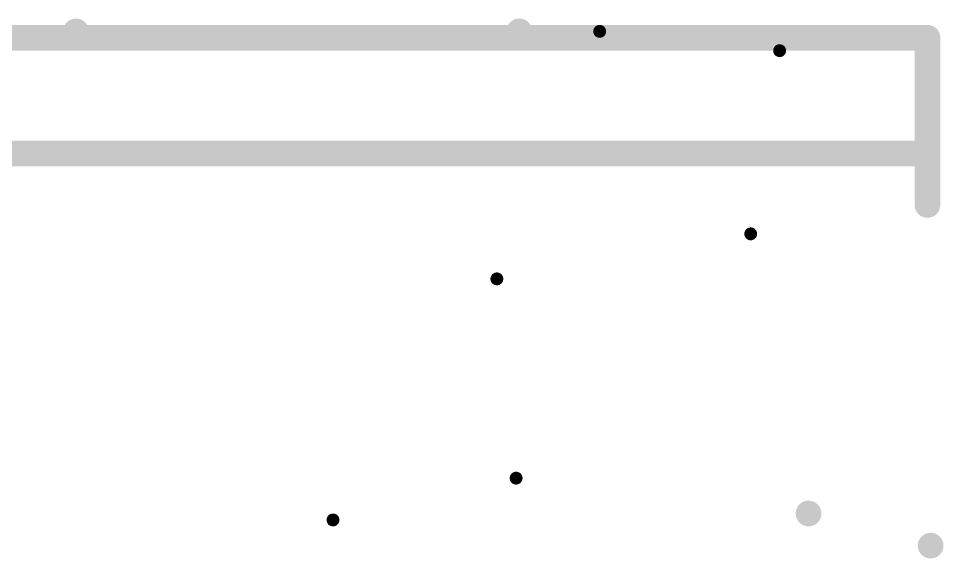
# Model space of a CAD drawing. Extents: x -22 to 197, y -17 to 116.
# Drawn here: x 115.73 to 122.92, y 55.07 to 59.27 of the extents above; entities that cross this region are included whole.
import ezdxf

# ---------------------------------------------------------------- set-up
doc = ezdxf.new("R2010")
doc.units = 0
doc.header["$MEASUREMENT"] = 0
doc.layers.add('DRILLDRAWING', color=1, linetype='CONTINUOUS')
doc.layers.add('TOPOVERLAY', color=2, linetype='CONTINUOUS')

msp = doc.modelspace()

# ---------------------------------------------------------------- linework, layer by layer
at = {"layer": 'DRILLDRAWING'}
for points, const_width in [([(116.1246, 59.1675, 1), (116.2246, 59.1675, 1)], 0.1), ([(119.5746, 59.1675, 1), (119.6746, 59.1675, 1)], 0.1), ([(120.2246, 59.1675, 1), (120.2746, 59.1675, 1)], 0.05), ([(121.6246, 59.0175, 1), (121.6746, 59.0175, 1)], 0.05), ([(121.3996, 57.5925, 1), (121.4496, 57.5925, 1)], 0.05), ([(119.4246, 57.2425, 1), (119.4746, 57.2425, 1)], 0.05), ([(119.5746, 55.6925, 1), (119.6246, 55.6925, 1)], 0.05), ([(121.8246, 55.4175, 1), (121.9246, 55.4175, 1)], 0.1), ([(118.1496, 55.3675, 1), (118.1996, 55.3675, 1)], 0.05), ([(122.7746, 55.1675, 1), (122.8746, 55.1675, 1)], 0.1)]:
    msp.add_lwpolyline(points, format="xyb", close=True, dxfattribs=dict(at, const_width=const_width))
at = {"layer": 'TOPOVERLAY', "const_width": 0.2}
for points in [[(96.3996, 59.1175), (122.7996, 59.1175)], [(122.7996, 57.8175), (122.7996, 59.1175)], [(96.3996, 58.2175), (122.7996, 58.2175)]]:
    msp.add_lwpolyline(points, dxfattribs=at)
at = {"layer": 'TOPOVERLAY', "const_width": 0.1}
for points in [[(122.7496, 59.1175, 1), (122.8496, 59.1175, 1)], [(122.7496, 59.1175, 1), (122.8496, 59.1175, 1)], [(122.7496, 58.2175, 1), (122.8496, 58.2175, 1)], [(122.7496, 57.8175, 1), (122.8496, 57.8175, 1)]]:
    msp.add_lwpolyline(points, format="xyb", close=True, dxfattribs=at)

doc.saveas('drawing.dxf')
